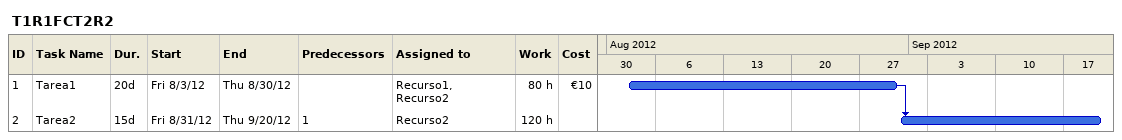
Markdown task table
T1R1FCT2R2

| ID | Task | Duration | Start | Finish | Predecessors | Resources | Work (h) | Cost (€) |
|---|---|---|---|---|---|---|---|---|
| 1 | Tarea1 | 20d | 2012-08-03 | 2012-08-30 |  | Recurso1, Recurso2 | 80 | 10 |
| 2 | Tarea2 | 15d | 2012-08-31 | 2012-09-20 | 1 | Recurso2 | 120 |  |
